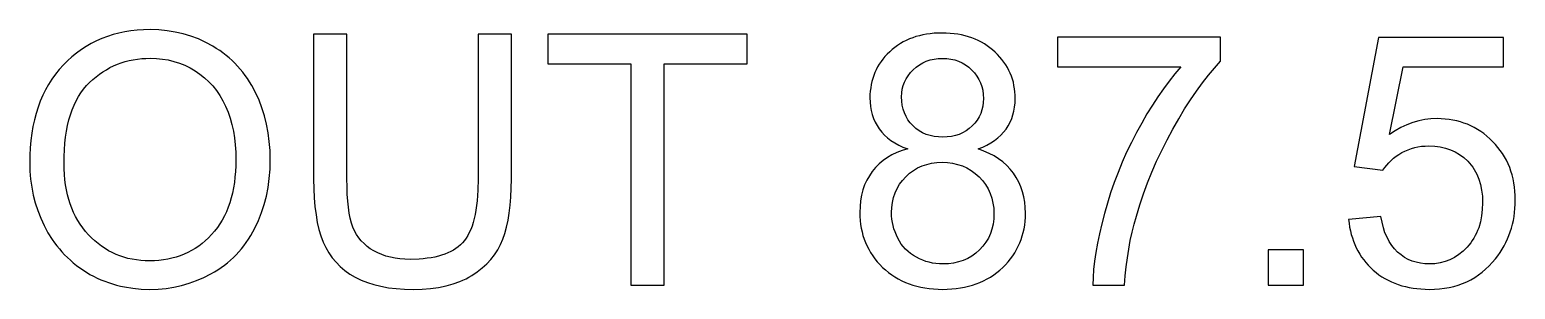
# Model space of a CAD drawing. Header units: millimetres. Extents: x -9.3 to 6.3, y 48.9 to 135.5.
# Drawn here: x -9.28 to 3.28, y 86.4 to 88.6 of the extents above; entities that cross this region are included whole.
import ezdxf

# ---------------------------------------------------------------- set-up
doc = ezdxf.new("R2010")
doc.units = ezdxf.units.MM
doc.layers.add('LASER_MARK', color=7, linetype='Continuous')

msp = doc.modelspace()

# ---------------------------------------------------------------- linework, layer by layer
at = {"layer": 'LASER_MARK'}
for points in [[(-8.995, 88.301), (-9.03, 88.262), (-9.062, 88.222), (-9.092, 88.18), (-9.12, 88.136), (-9.145, 88.091), (-9.168, 88.044), (-9.19, 87.994), (-9.208, 87.944), (-9.225, 87.891), (-9.24, 87.836), (-9.252, 87.78), (-9.262, 87.722), (-9.27, 87.662), (-9.275, 87.6), (-9.278, 87.537), (-9.279, 87.472), (-9.278, 87.402), (-9.272, 87.334), (-9.262, 87.266), (-9.249, 87.199), (-9.232, 87.133), (-9.211, 87.068), (-9.186, 87.004), (-9.158, 86.941), (-9.125, 86.88), (-9.09, 86.822), (-9.07, 86.794), (-9.05, 86.768), (-9.029, 86.742), (-9.007, 86.717), (-8.984, 86.692), (-8.961, 86.669), (-8.936, 86.646), (-8.911, 86.624), (-8.884, 86.603), (-8.857, 86.583), (-8.799, 86.545), (-8.77, 86.527), (-8.739, 86.511), (-8.709, 86.496), (-8.677, 86.482), (-8.645, 86.469), (-8.613, 86.457), (-8.58, 86.446), (-8.547, 86.436), (-8.513, 86.428), (-8.479, 86.42), (-8.409, 86.409), (-8.337, 86.402), (-8.263, 86.4), (-8.194, 86.402), (-8.127, 86.408), (-8.06, 86.418), (-7.995, 86.433), (-7.931, 86.451), (-7.869, 86.474), (-7.807, 86.5), (-7.747, 86.531), (-7.717, 86.548), (-7.688, 86.566), (-7.661, 86.585), (-7.634, 86.605), (-7.608, 86.625), (-7.582, 86.647), (-7.558, 86.67), (-7.535, 86.693), (-7.512, 86.718), (-7.49, 86.744), (-7.469, 86.77), (-7.449, 86.798), (-7.43, 86.826), (-7.411, 86.856), (-7.394, 86.886), (-7.377, 86.918), (-7.346, 86.983), (-7.32, 87.05), (-7.297, 87.119), (-7.279, 87.19), (-7.265, 87.263), (-7.254, 87.339), (-7.248, 87.417), (-7.246, 87.496), (-7.248, 87.575), (-7.254, 87.652), (-7.264, 87.726), (-7.277, 87.799), (-7.295, 87.869), (-7.316, 87.937), (-7.341, 88.003), (-7.37, 88.067), (-7.403, 88.128), (-7.421, 88.157), (-7.439, 88.186), (-7.459, 88.213), (-7.479, 88.24), (-7.5, 88.266), (-7.522, 88.291), (-7.545, 88.315), (-7.569, 88.338), (-7.594, 88.361), (-7.619, 88.382), (-7.646, 88.403), (-7.673, 88.422), (-7.702, 88.441), (-7.731, 88.459), (-7.791, 88.492), (-7.852, 88.521), (-7.916, 88.545), (-7.982, 88.565), (-8.049, 88.58), (-8.118, 88.591), (-8.189, 88.598), (-8.261, 88.6), (-8.317, 88.599), (-8.371, 88.595), (-8.424, 88.589), (-8.476, 88.581), (-8.526, 88.571), (-8.575, 88.558), (-8.623, 88.543), (-8.67, 88.525), (-8.715, 88.505), (-8.759, 88.483), (-8.801, 88.458), (-8.843, 88.432), (-8.883, 88.402), (-8.922, 88.371), (-8.959, 88.337)], [(-5.489, 88.562), (-5.489, 87.335), (-5.491, 87.239), (-5.497, 87.151), (-5.501, 87.111), (-5.507, 87.072), (-5.514, 87.035), (-5.522, 87), (-5.53, 86.967), (-5.54, 86.936), (-5.551, 86.908), (-5.563, 86.881), (-5.576, 86.856), (-5.59, 86.834), (-5.605, 86.813), (-5.621, 86.794), (-5.638, 86.777), (-5.656, 86.761), (-5.676, 86.747), (-5.698, 86.733), (-5.72, 86.72), (-5.745, 86.709), (-5.77, 86.698), (-5.797, 86.689), (-5.825, 86.681), (-5.855, 86.674), (-5.886, 86.668), (-5.919, 86.663), (-5.953, 86.659), (-5.988, 86.656), (-6.063, 86.654), (-6.107, 86.655), (-6.15, 86.658), (-6.191, 86.664), (-6.23, 86.672), (-6.268, 86.682), (-6.303, 86.694), (-6.337, 86.708), (-6.37, 86.725), (-6.4, 86.744), (-6.428, 86.764), (-6.453, 86.787), (-6.477, 86.811), (-6.498, 86.837), (-6.516, 86.865), (-6.533, 86.895), (-6.547, 86.927), (-6.559, 86.962), (-6.569, 87.002), (-6.578, 87.046), (-6.585, 87.095), (-6.591, 87.148), (-6.595, 87.206), (-6.597, 87.268), (-6.598, 87.335), (-6.598, 88.562), (-6.879, 88.562), (-6.879, 87.334), (-6.878, 87.252), (-6.874, 87.174), (-6.868, 87.101), (-6.859, 87.032), (-6.848, 86.967), (-6.834, 86.907), (-6.817, 86.852), (-6.798, 86.801), (-6.776, 86.754), (-6.751, 86.709), (-6.722, 86.668), (-6.69, 86.629), (-6.654, 86.593), (-6.615, 86.56), (-6.573, 86.53), (-6.527, 86.503), (-6.478, 86.479), (-6.425, 86.458), (-6.369, 86.44), (-6.31, 86.426), (-6.247, 86.414), (-6.181, 86.406), (-6.111, 86.402), (-6.038, 86.4), (-5.963, 86.402), (-5.892, 86.407), (-5.824, 86.417), (-5.76, 86.43), (-5.7, 86.446), (-5.644, 86.466), (-5.617, 86.478), (-5.591, 86.49), (-5.566, 86.504), (-5.542, 86.518), (-5.496, 86.549), (-5.454, 86.582), (-5.416, 86.617), (-5.381, 86.654), (-5.351, 86.693), (-5.323, 86.735), (-5.3, 86.779), (-5.28, 86.825), (-5.263, 86.874), (-5.248, 86.927), (-5.236, 86.985), (-5.225, 87.046), (-5.217, 87.112), (-5.212, 87.182), (-5.208, 87.256), (-5.207, 87.334), (-5.207, 88.562)], [(-4.198, 86.436), (-3.917, 86.436), (-3.917, 88.311), (-3.213, 88.311), (-3.213, 88.562), (-4.898, 88.562), (-4.898, 88.311), (-4.198, 88.311)], [(-2.098, 87.759), (-2.077, 87.732), (-2.054, 87.707), (-2.027, 87.683), (-1.999, 87.661), (-1.967, 87.641), (-1.933, 87.622), (-1.897, 87.605), (-1.857, 87.589), (-1.904, 87.575), (-1.949, 87.558), (-1.99, 87.539), (-2.029, 87.516), (-2.065, 87.491), (-2.099, 87.463), (-2.129, 87.432), (-2.157, 87.398), (-2.181, 87.362), (-2.203, 87.324), (-2.221, 87.284), (-2.236, 87.242), (-2.247, 87.197), (-2.255, 87.151), (-2.26, 87.102), (-2.262, 87.051), (-2.261, 87.017), (-2.259, 86.983), (-2.255, 86.95), (-2.25, 86.918), (-2.243, 86.886), (-2.235, 86.855), (-2.225, 86.825), (-2.214, 86.796), (-2.201, 86.767), (-2.186, 86.739), (-2.171, 86.712), (-2.153, 86.685), (-2.135, 86.659), (-2.114, 86.634), (-2.092, 86.61), (-2.069, 86.586), (-2.044, 86.564), (-2.019, 86.543), (-1.992, 86.523), (-1.965, 86.505), (-1.937, 86.488), (-1.907, 86.473), (-1.877, 86.459), (-1.846, 86.447), (-1.813, 86.436), (-1.78, 86.426), (-1.746, 86.418), (-1.711, 86.412), (-1.675, 86.407), (-1.638, 86.403), (-1.6, 86.401), (-1.561, 86.4), (-1.523, 86.401), (-1.485, 86.403), (-1.448, 86.407), (-1.412, 86.412), (-1.377, 86.418), (-1.342, 86.426), (-1.309, 86.436), (-1.277, 86.446), (-1.246, 86.459), (-1.216, 86.473), (-1.186, 86.488), (-1.158, 86.504), (-1.13, 86.523), (-1.104, 86.542), (-1.078, 86.563), (-1.054, 86.586), (-1.03, 86.609), (-1.009, 86.633), (-0.988, 86.658), (-0.969, 86.684), (-0.952, 86.71), (-0.936, 86.737), (-0.922, 86.765), (-0.909, 86.793), (-0.898, 86.822), (-0.888, 86.852), (-0.88, 86.882), (-0.873, 86.913), (-0.868, 86.945), (-0.864, 86.977), (-0.862, 87.01), (-0.861, 87.044), (-0.863, 87.092), (-0.867, 87.139), (-0.875, 87.184), (-0.886, 87.227), (-0.901, 87.269), (-0.918, 87.309), (-0.939, 87.347), (-0.963, 87.383), (-0.99, 87.418), (-1.02, 87.449), (-1.053, 87.479), (-1.089, 87.506), (-1.127, 87.53), (-1.169, 87.552), (-1.214, 87.572), (-1.261, 87.589), (-1.223, 87.605), (-1.187, 87.622), (-1.154, 87.641), (-1.123, 87.661), (-1.095, 87.683), (-1.069, 87.707), (-1.046, 87.732), (-1.026, 87.758), (-1.007, 87.786), (-0.992, 87.815), (-0.978, 87.846), (-0.967, 87.877), (-0.959, 87.91), (-0.953, 87.944), (-0.949, 87.979), (-0.948, 88.016), (-0.949, 88.044), (-0.951, 88.072), (-0.954, 88.1), (-0.959, 88.127), (-0.964, 88.154), (-0.972, 88.18), (-0.98, 88.205), (-0.99, 88.23), (-1.002, 88.254), (-1.014, 88.278), (-1.028, 88.301), (-1.043, 88.324), (-1.06, 88.346), (-1.078, 88.368), (-1.097, 88.389), (-1.118, 88.409), (-1.139, 88.429), (-1.162, 88.447), (-1.185, 88.464), (-1.209, 88.48), (-1.234, 88.495), (-1.26, 88.508), (-1.287, 88.52), (-1.314, 88.531), (-1.343, 88.54), (-1.372, 88.548), (-1.402, 88.555), (-1.433, 88.561), (-1.465, 88.565), (-1.498, 88.568), (-1.531, 88.57), (-1.566, 88.571), (-1.6, 88.57), (-1.633, 88.569), (-1.666, 88.565), (-1.697, 88.561), (-1.728, 88.556), (-1.758, 88.549), (-1.787, 88.541), (-1.815, 88.531), (-1.842, 88.521), (-1.869, 88.509), (-1.894, 88.496), (-1.919, 88.482), (-1.943, 88.467), (-1.966, 88.45), (-1.988, 88.432), (-2.009, 88.413), (-2.03, 88.393), (-2.049, 88.372), (-2.066, 88.351), (-2.082, 88.329), (-2.097, 88.307), (-2.111, 88.284), (-2.123, 88.26), (-2.135, 88.236), (-2.144, 88.212), (-2.153, 88.186), (-2.16, 88.161), (-2.166, 88.134), (-2.17, 88.107), (-2.174, 88.08), (-2.176, 88.052), (-2.176, 88.023), (-2.175, 87.985), (-2.171, 87.949), (-2.165, 87.914), (-2.157, 87.88), (-2.146, 87.848), (-2.132, 87.817), (-2.116, 87.787)], [(-0.59, 88.284), (0.452, 88.284), (0.402, 88.226), (0.354, 88.164), (0.306, 88.1), (0.258, 88.032), (0.212, 87.961), (0.166, 87.886), (0.121, 87.809), (0.077, 87.728), (0.034, 87.645), (-0.006, 87.561), (-0.044, 87.477), (-0.079, 87.391), (-0.112, 87.305), (-0.142, 87.219), (-0.169, 87.131), (-0.194, 87.042), (-0.216, 86.955), (-0.235, 86.871), (-0.252, 86.791), (-0.266, 86.713), (-0.277, 86.639), (-0.285, 86.568), (-0.29, 86.501), (-0.292, 86.436), (-0.024, 86.436), (-0.018, 86.515), (-0.01, 86.592), (0, 86.667), (0.012, 86.741), (0.025, 86.813), (0.04, 86.884), (0.057, 86.953), (0.076, 87.021), (0.105, 87.115), (0.136, 87.209), (0.17, 87.302), (0.207, 87.394), (0.247, 87.486), (0.29, 87.577), (0.336, 87.668), (0.384, 87.757), (0.434, 87.845), (0.484, 87.928), (0.534, 88.006), (0.584, 88.08), (0.635, 88.15), (0.685, 88.215), (0.736, 88.275), (0.787, 88.332), (0.787, 88.535), (-0.59, 88.535)], [(2.144, 87.016), (1.87, 86.993), (1.874, 86.96), (1.879, 86.928), (1.885, 86.896), (1.893, 86.866), (1.902, 86.836), (1.912, 86.807), (1.923, 86.779), (1.935, 86.751), (1.949, 86.725), (1.964, 86.699), (1.98, 86.674), (1.998, 86.65), (2.016, 86.627), (2.036, 86.605), (2.057, 86.583), (2.079, 86.562), (2.103, 86.543), (2.127, 86.524), (2.152, 86.507), (2.178, 86.491), (2.205, 86.477), (2.232, 86.463), (2.26, 86.451), (2.29, 86.441), (2.32, 86.431), (2.35, 86.423), (2.382, 86.416), (2.415, 86.41), (2.448, 86.406), (2.482, 86.403), (2.517, 86.401), (2.553, 86.4), (2.597, 86.401), (2.639, 86.404), (2.68, 86.409), (2.721, 86.416), (2.76, 86.425), (2.797, 86.436), (2.834, 86.449), (2.869, 86.465), (2.904, 86.482), (2.937, 86.501), (2.969, 86.522), (3, 86.545), (3.029, 86.57), (3.058, 86.598), (3.085, 86.627), (3.111, 86.658), (3.132, 86.685), (3.151, 86.712), (3.168, 86.74), (3.185, 86.768), (3.2, 86.797), (3.214, 86.827), (3.226, 86.857), (3.237, 86.888), (3.247, 86.919), (3.256, 86.952), (3.263, 86.984), (3.269, 87.018), (3.274, 87.052), (3.277, 87.086), (3.279, 87.121), (3.279, 87.157), (3.279, 87.194), (3.277, 87.231), (3.273, 87.267), (3.268, 87.302), (3.261, 87.336), (3.253, 87.369), (3.243, 87.401), (3.232, 87.433), (3.219, 87.463), (3.205, 87.493), (3.189, 87.522), (3.172, 87.55), (3.153, 87.577), (3.133, 87.603), (3.111, 87.628), (3.088, 87.653), (3.064, 87.676), (3.039, 87.698), (3.013, 87.719), (2.987, 87.737), (2.96, 87.755), (2.932, 87.771), (2.904, 87.785), (2.875, 87.798), (2.845, 87.809), (2.815, 87.819), (2.784, 87.827), (2.752, 87.834), (2.72, 87.839), (2.686, 87.843), (2.653, 87.845), (2.618, 87.846), (2.566, 87.844), (2.514, 87.838), (2.463, 87.827), (2.413, 87.813), (2.363, 87.794), (2.313, 87.771), (2.265, 87.744), (2.216, 87.712), (2.331, 88.284), (3.179, 88.284), (3.179, 88.533), (2.122, 88.533), (1.916, 87.441), (2.161, 87.409), (2.177, 87.432), (2.193, 87.453), (2.211, 87.473), (2.23, 87.492), (2.251, 87.51), (2.273, 87.527), (2.296, 87.543), (2.321, 87.558), (2.347, 87.571), (2.373, 87.583), (2.401, 87.593), (2.429, 87.601), (2.457, 87.607), (2.487, 87.612), (2.517, 87.614), (2.549, 87.615), (2.598, 87.613), (2.645, 87.607), (2.69, 87.597), (2.732, 87.583), (2.772, 87.565), (2.809, 87.543), (2.844, 87.516), (2.877, 87.486), (2.892, 87.47), (2.906, 87.452), (2.92, 87.435), (2.932, 87.416), (2.943, 87.396), (2.954, 87.376), (2.971, 87.334), (2.985, 87.288), (2.995, 87.24), (3.001, 87.188), (3.003, 87.134), (3, 87.077), (2.994, 87.022), (2.984, 86.971), (2.97, 86.922), (2.961, 86.899), (2.952, 86.876), (2.941, 86.855), (2.929, 86.834), (2.916, 86.813), (2.903, 86.794), (2.888, 86.775), (2.872, 86.757), (2.838, 86.723), (2.803, 86.695), (2.766, 86.67), (2.727, 86.65), (2.686, 86.635), (2.644, 86.624), (2.599, 86.617), (2.553, 86.615), (2.514, 86.616), (2.477, 86.621), (2.442, 86.629), (2.408, 86.64), (2.375, 86.654), (2.344, 86.671), (2.314, 86.692), (2.285, 86.715), (2.259, 86.742), (2.235, 86.772), (2.213, 86.805), (2.195, 86.841), (2.178, 86.88), (2.164, 86.922), (2.153, 86.968)], [(-8.783, 86.862), (-8.808, 86.89), (-8.831, 86.92), (-8.853, 86.951), (-8.873, 86.983), (-8.892, 87.016), (-8.909, 87.051), (-8.924, 87.087), (-8.938, 87.124), (-8.95, 87.162), (-8.96, 87.202), (-8.969, 87.243), (-8.977, 87.285), (-8.982, 87.329), (-8.986, 87.374), (-8.989, 87.42), (-8.989, 87.467), (-8.989, 87.526), (-8.986, 87.583), (-8.982, 87.638), (-8.976, 87.69), (-8.968, 87.741), (-8.959, 87.789), (-8.948, 87.835), (-8.936, 87.879), (-8.921, 87.92), (-8.905, 87.96), (-8.888, 87.998), (-8.868, 88.033), (-8.847, 88.066), (-8.825, 88.097), (-8.8, 88.126), (-8.774, 88.153), (-8.747, 88.177), (-8.719, 88.201), (-8.69, 88.222), (-8.661, 88.242), (-8.631, 88.261), (-8.601, 88.278), (-8.57, 88.293), (-8.538, 88.307), (-8.505, 88.319), (-8.472, 88.329), (-8.439, 88.338), (-8.404, 88.345), (-8.369, 88.351), (-8.333, 88.355), (-8.297, 88.357), (-8.26, 88.358), (-8.208, 88.356), (-8.157, 88.351), (-8.108, 88.343), (-8.06, 88.331), (-8.013, 88.316), (-7.968, 88.298), (-7.924, 88.276), (-7.881, 88.251), (-7.84, 88.223), (-7.801, 88.192), (-7.765, 88.159), (-7.732, 88.123), (-7.701, 88.084), (-7.673, 88.042), (-7.647, 87.998), (-7.624, 87.951), (-7.603, 87.902), (-7.586, 87.85), (-7.571, 87.797), (-7.558, 87.741), (-7.549, 87.683), (-7.542, 87.623), (-7.538, 87.562), (-7.536, 87.498), (-7.537, 87.447), (-7.54, 87.398), (-7.544, 87.35), (-7.549, 87.304), (-7.556, 87.26), (-7.565, 87.216), (-7.576, 87.175), (-7.588, 87.134), (-7.601, 87.095), (-7.616, 87.058), (-7.633, 87.022), (-7.652, 86.987), (-7.672, 86.954), (-7.693, 86.923), (-7.717, 86.893), (-7.742, 86.864), (-7.768, 86.837), (-7.795, 86.812), (-7.822, 86.788), (-7.851, 86.766), (-7.881, 86.746), (-7.911, 86.728), (-7.943, 86.711), (-7.975, 86.697), (-8.008, 86.683), (-8.042, 86.672), (-8.077, 86.663), (-8.113, 86.655), (-8.149, 86.649), (-8.187, 86.644), (-8.225, 86.642), (-8.264, 86.641), (-8.303, 86.642), (-8.341, 86.644), (-8.378, 86.649), (-8.414, 86.655), (-8.449, 86.662), (-8.483, 86.672), (-8.517, 86.683), (-8.55, 86.696), (-8.582, 86.711), (-8.613, 86.727), (-8.643, 86.745), (-8.673, 86.765), (-8.702, 86.787), (-8.729, 86.81), (-8.757, 86.835)], [(-1.812, 87.785), (-1.835, 87.81), (-1.855, 87.836), (-1.871, 87.865), (-1.885, 87.894), (-1.896, 87.926), (-1.903, 87.96), (-1.908, 87.995), (-1.909, 88.032), (-1.908, 88.064), (-1.903, 88.096), (-1.896, 88.126), (-1.885, 88.156), (-1.871, 88.184), (-1.854, 88.21), (-1.834, 88.236), (-1.811, 88.261), (-1.785, 88.283), (-1.758, 88.303), (-1.73, 88.319), (-1.7, 88.332), (-1.668, 88.343), (-1.634, 88.35), (-1.599, 88.355), (-1.563, 88.356), (-1.527, 88.355), (-1.492, 88.35), (-1.459, 88.343), (-1.427, 88.332), (-1.397, 88.318), (-1.368, 88.301), (-1.341, 88.281), (-1.316, 88.258), (-1.292, 88.233), (-1.272, 88.207), (-1.255, 88.179), (-1.241, 88.149), (-1.23, 88.118), (-1.222, 88.086), (-1.218, 88.052), (-1.216, 88.017), (-1.218, 87.983), (-1.222, 87.951), (-1.23, 87.92), (-1.24, 87.89), (-1.254, 87.862), (-1.27, 87.834), (-1.29, 87.809), (-1.313, 87.784), (-1.338, 87.762), (-1.364, 87.743), (-1.393, 87.726), (-1.423, 87.713), (-1.454, 87.703), (-1.488, 87.695), (-1.523, 87.691), (-1.56, 87.689), (-1.598, 87.691), (-1.634, 87.695), (-1.668, 87.703), (-1.701, 87.713), (-1.731, 87.727), (-1.76, 87.743), (-1.787, 87.763)], [(-1.941, 86.834), (-1.953, 86.86), (-1.964, 86.886), (-1.973, 86.913), (-1.98, 86.94), (-1.986, 86.967), (-1.99, 86.994), (-1.993, 87.022), (-1.994, 87.05), (-1.992, 87.094), (-1.986, 87.137), (-1.977, 87.178), (-1.963, 87.217), (-1.946, 87.254), (-1.925, 87.29), (-1.901, 87.323), (-1.872, 87.354), (-1.841, 87.383), (-1.808, 87.408), (-1.773, 87.428), (-1.736, 87.446), (-1.696, 87.459), (-1.655, 87.468), (-1.612, 87.474), (-1.567, 87.476), (-1.521, 87.474), (-1.477, 87.468), (-1.435, 87.459), (-1.394, 87.445), (-1.356, 87.428), (-1.32, 87.407), (-1.286, 87.382), (-1.253, 87.353), (-1.224, 87.321), (-1.198, 87.287), (-1.177, 87.251), (-1.159, 87.213), (-1.145, 87.173), (-1.136, 87.131), (-1.13, 87.087), (-1.128, 87.041), (-1.13, 86.996), (-1.135, 86.952), (-1.145, 86.911), (-1.158, 86.872), (-1.175, 86.834), (-1.196, 86.799), (-1.221, 86.766), (-1.25, 86.735), (-1.281, 86.707), (-1.315, 86.682), (-1.35, 86.662), (-1.388, 86.645), (-1.427, 86.632), (-1.469, 86.622), (-1.513, 86.617), (-1.558, 86.615), (-1.588, 86.616), (-1.618, 86.618), (-1.647, 86.623), (-1.675, 86.629), (-1.703, 86.637), (-1.73, 86.647), (-1.757, 86.658), (-1.783, 86.672), (-1.809, 86.687), (-1.832, 86.704), (-1.854, 86.722), (-1.875, 86.741), (-1.894, 86.762), (-1.911, 86.784), (-1.927, 86.808)], [(1.191, 86.436), (1.488, 86.436), (1.488, 86.734), (1.191, 86.734)]]:
    msp.add_lwpolyline(points, close=True, dxfattribs=at)

doc.saveas('drawing.dxf')
